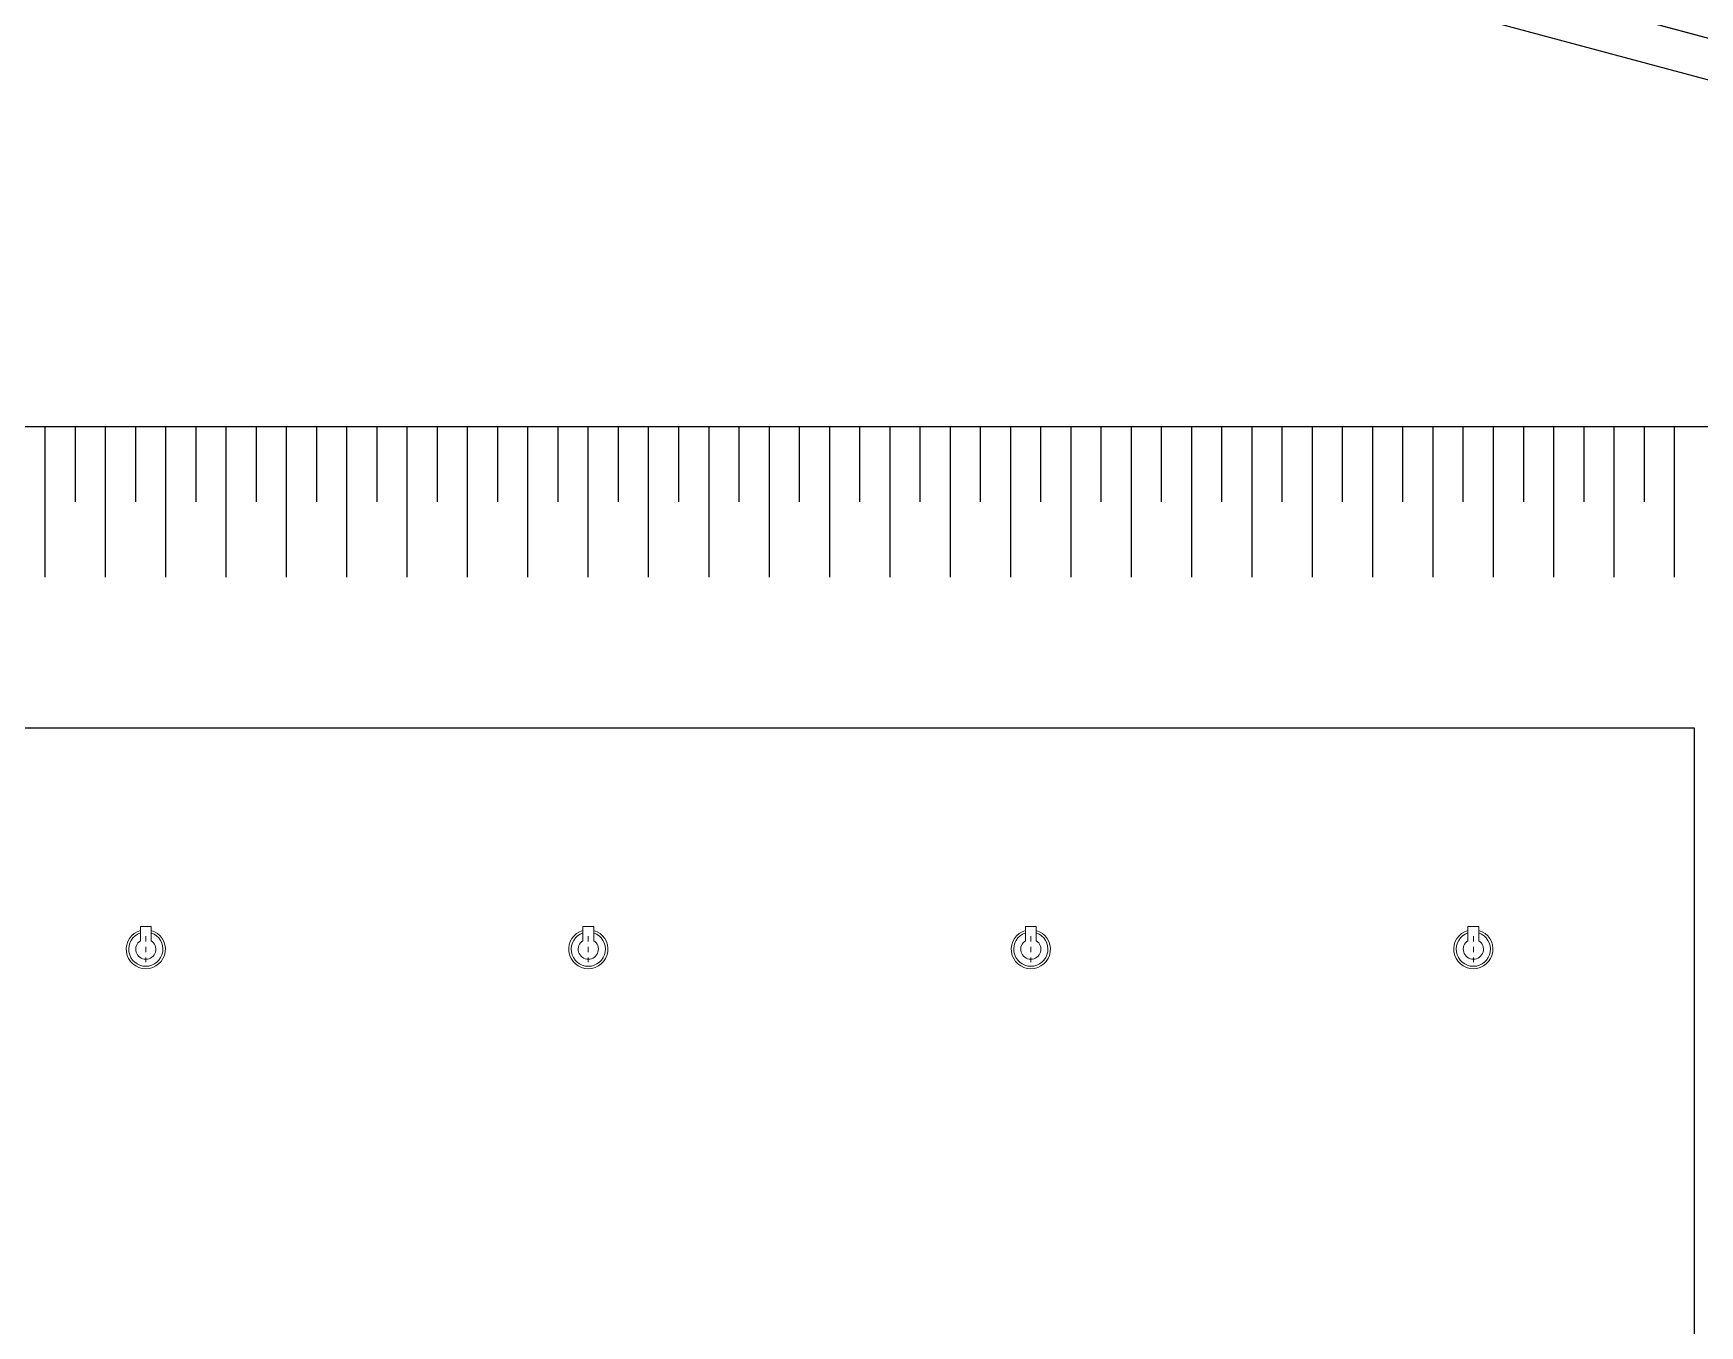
# Model space of a CAD drawing. Header units: millimetres. Extents: x 100 to 1222, y 100 to 694.
# Drawn here: x 351.93 to 382.99, y 537.22 to 561.32 of the extents above; entities that cross this region are included whole.
import ezdxf

# ---------------------------------------------------------------- set-up
doc = ezdxf.new("R2010")
doc.units = ezdxf.units.MM
doc.linetypes.add('SGC_DASHDOT', pattern=[1, 0.5, -0.25, 0, -0.25])
doc.layers.add('level 5', color=3, linetype='Continuous')
doc.layers.add('PAREDES', color=7, linetype='Continuous')
doc.layers.add('SGC-Conexoes (Linhas Externas)', color=6, linetype='Continuous', lineweight=9)
doc.layers.add('SGC-EIXOS', color=9, linetype='SGC_DASHDOT', lineweight=9)

# ---------------------------------------------------------------- blocks, each defined once
blk = doc.blocks.new('BB-2-GA01-N0-D0-S0', base_point=(95383.7, 227116.1))
at = {"layer": 'SGC-Conexoes (Linhas Externas)'}
for p, q in [((95270.7, 227143), (95270.7, 227089.3)), ((95341.5, 227143), (95270.7, 227143)), ((95341.5, 227089.3), (95270.7, 227089.3))]:
    blk.add_line(p, q, dxfattribs=at)
for radius, start, end in [(97.4, 196, 164), (85, 198.40808, 161.59192), (50, 212.46816, 147.53184)]:
    blk.add_arc((95383.7, 227116.1), radius, start, end, dxfattribs=at)
at = {"layer": 'SGC-EIXOS'}
blk.add_line((95318.7, 227116.1), (95448.7, 227116.1), dxfattribs=at)

msp = doc.modelspace()

# ---------------------------------------------------------------- linework, layer by layer
at = {"layer": 'level 5'}
for p, q in [((352.15, 551.174), (352.15, 553.987)), ((352.713, 552.581), (352.713, 553.987)), ((353.275, 551.174), (353.275, 553.987)), ((353.838, 552.581), (353.838, 553.987)), ((354.4, 551.174), (354.4, 553.987)), ((354.963, 552.581), (354.963, 553.987)), ((355.525, 551.174), (355.525, 553.987)), ((356.088, 552.581), (356.088, 553.987)), ((356.65, 551.174), (356.65, 553.987)), ((357.213, 552.581), (357.213, 553.987)), ((357.775, 551.174), (357.775, 553.987)), ((358.338, 552.581), (358.338, 553.987)), ((358.9, 551.174), (358.9, 553.987)), ((359.463, 552.581), (359.463, 553.987)), ((360.025, 551.174), (360.025, 553.987)), ((360.588, 552.581), (360.588, 553.987)), ((361.15, 551.174), (361.15, 553.987)), ((361.713, 552.581), (361.713, 553.987)), ((362.275, 551.174), (362.275, 553.987)), ((362.838, 552.581), (362.838, 553.987)), ((363.4, 551.174), (363.4, 553.987)), ((363.963, 552.581), (363.963, 553.987)), ((364.525, 551.174), (364.525, 553.987)), ((365.088, 552.581), (365.088, 553.987)), ((365.65, 551.174), (365.65, 553.987)), ((366.213, 552.581), (366.213, 553.987)), ((366.775, 551.174), (366.775, 553.987)), ((367.338, 552.581), (367.338, 553.987)), ((367.9, 551.174), (367.9, 553.987)), ((368.463, 552.581), (368.463, 553.987)), ((369.025, 551.174), (369.025, 553.987)), ((369.588, 552.581), (369.588, 553.987)), ((370.15, 551.174), (370.15, 553.987)), ((370.713, 552.581), (370.713, 553.987)), ((371.275, 551.174), (371.275, 553.987)), ((371.838, 552.581), (371.838, 553.987)), ((372.4, 551.174), (372.4, 553.987)), ((372.963, 552.581), (372.963, 553.987)), ((373.525, 551.174), (373.525, 553.987)), ((374.088, 552.581), (374.088, 553.987)), ((374.65, 551.174), (374.65, 553.987)), ((375.213, 552.581), (375.213, 553.987)), ((375.775, 551.174), (375.775, 553.987)), ((376.338, 552.581), (376.338, 553.987)), ((376.9, 551.174), (376.9, 553.987)), ((377.463, 552.581), (377.463, 553.987)), ((378.025, 551.174), (378.025, 553.987)), ((378.588, 552.581), (378.588, 553.987)), ((379.15, 551.174), (379.15, 553.987)), ((379.713, 552.581), (379.713, 553.987)), ((380.275, 551.174), (380.275, 553.987)), ((380.838, 552.581), (380.838, 553.987)), ((381.4, 551.174), (381.4, 553.987)), ((381.963, 552.581), (381.963, 553.987)), ((382.525, 551.174), (382.525, 553.987))]:
    msp.add_line(p, q, dxfattribs=at)
msp.add_lwpolyline([(327.4, 553.987), (388.525, 553.987), (388.525, 515.737), (330.213, 515.737), (330.213, 518.549)], dxfattribs=at)
at = {"layer": 'PAREDES'}
for p, q in [((215.217, 606.304), (391.15, 559.083)), ((215.967, 605.327), (390.4, 558.508)), ((382.9, 548.362), (326.65, 548.362)), ((382.9, 521.362), (382.9, 548.362))]:
    msp.add_line(p, q, dxfattribs=at)
msp.add_lwpolyline([(203.164, 513.113), (203.217, 609.525), (403.15, 555.862), (403.15, 513.112)], close=True, dxfattribs=at)

# ---------------------------------------------------------------- block references
at = {"layer": 'SGC-Conexoes (Linhas Externas)', "xscale": -0.00375, "yscale": 0.00375, "zscale": 0.00375, "rotation": 90}
for p in [(354.025, 544.237), (362.275, 544.237), (370.525, 544.237), (378.775, 544.237)]:
    msp.add_blockref('BB-2-GA01-N0-D0-S0', p, dxfattribs=at)

doc.saveas('drawing.dxf')
